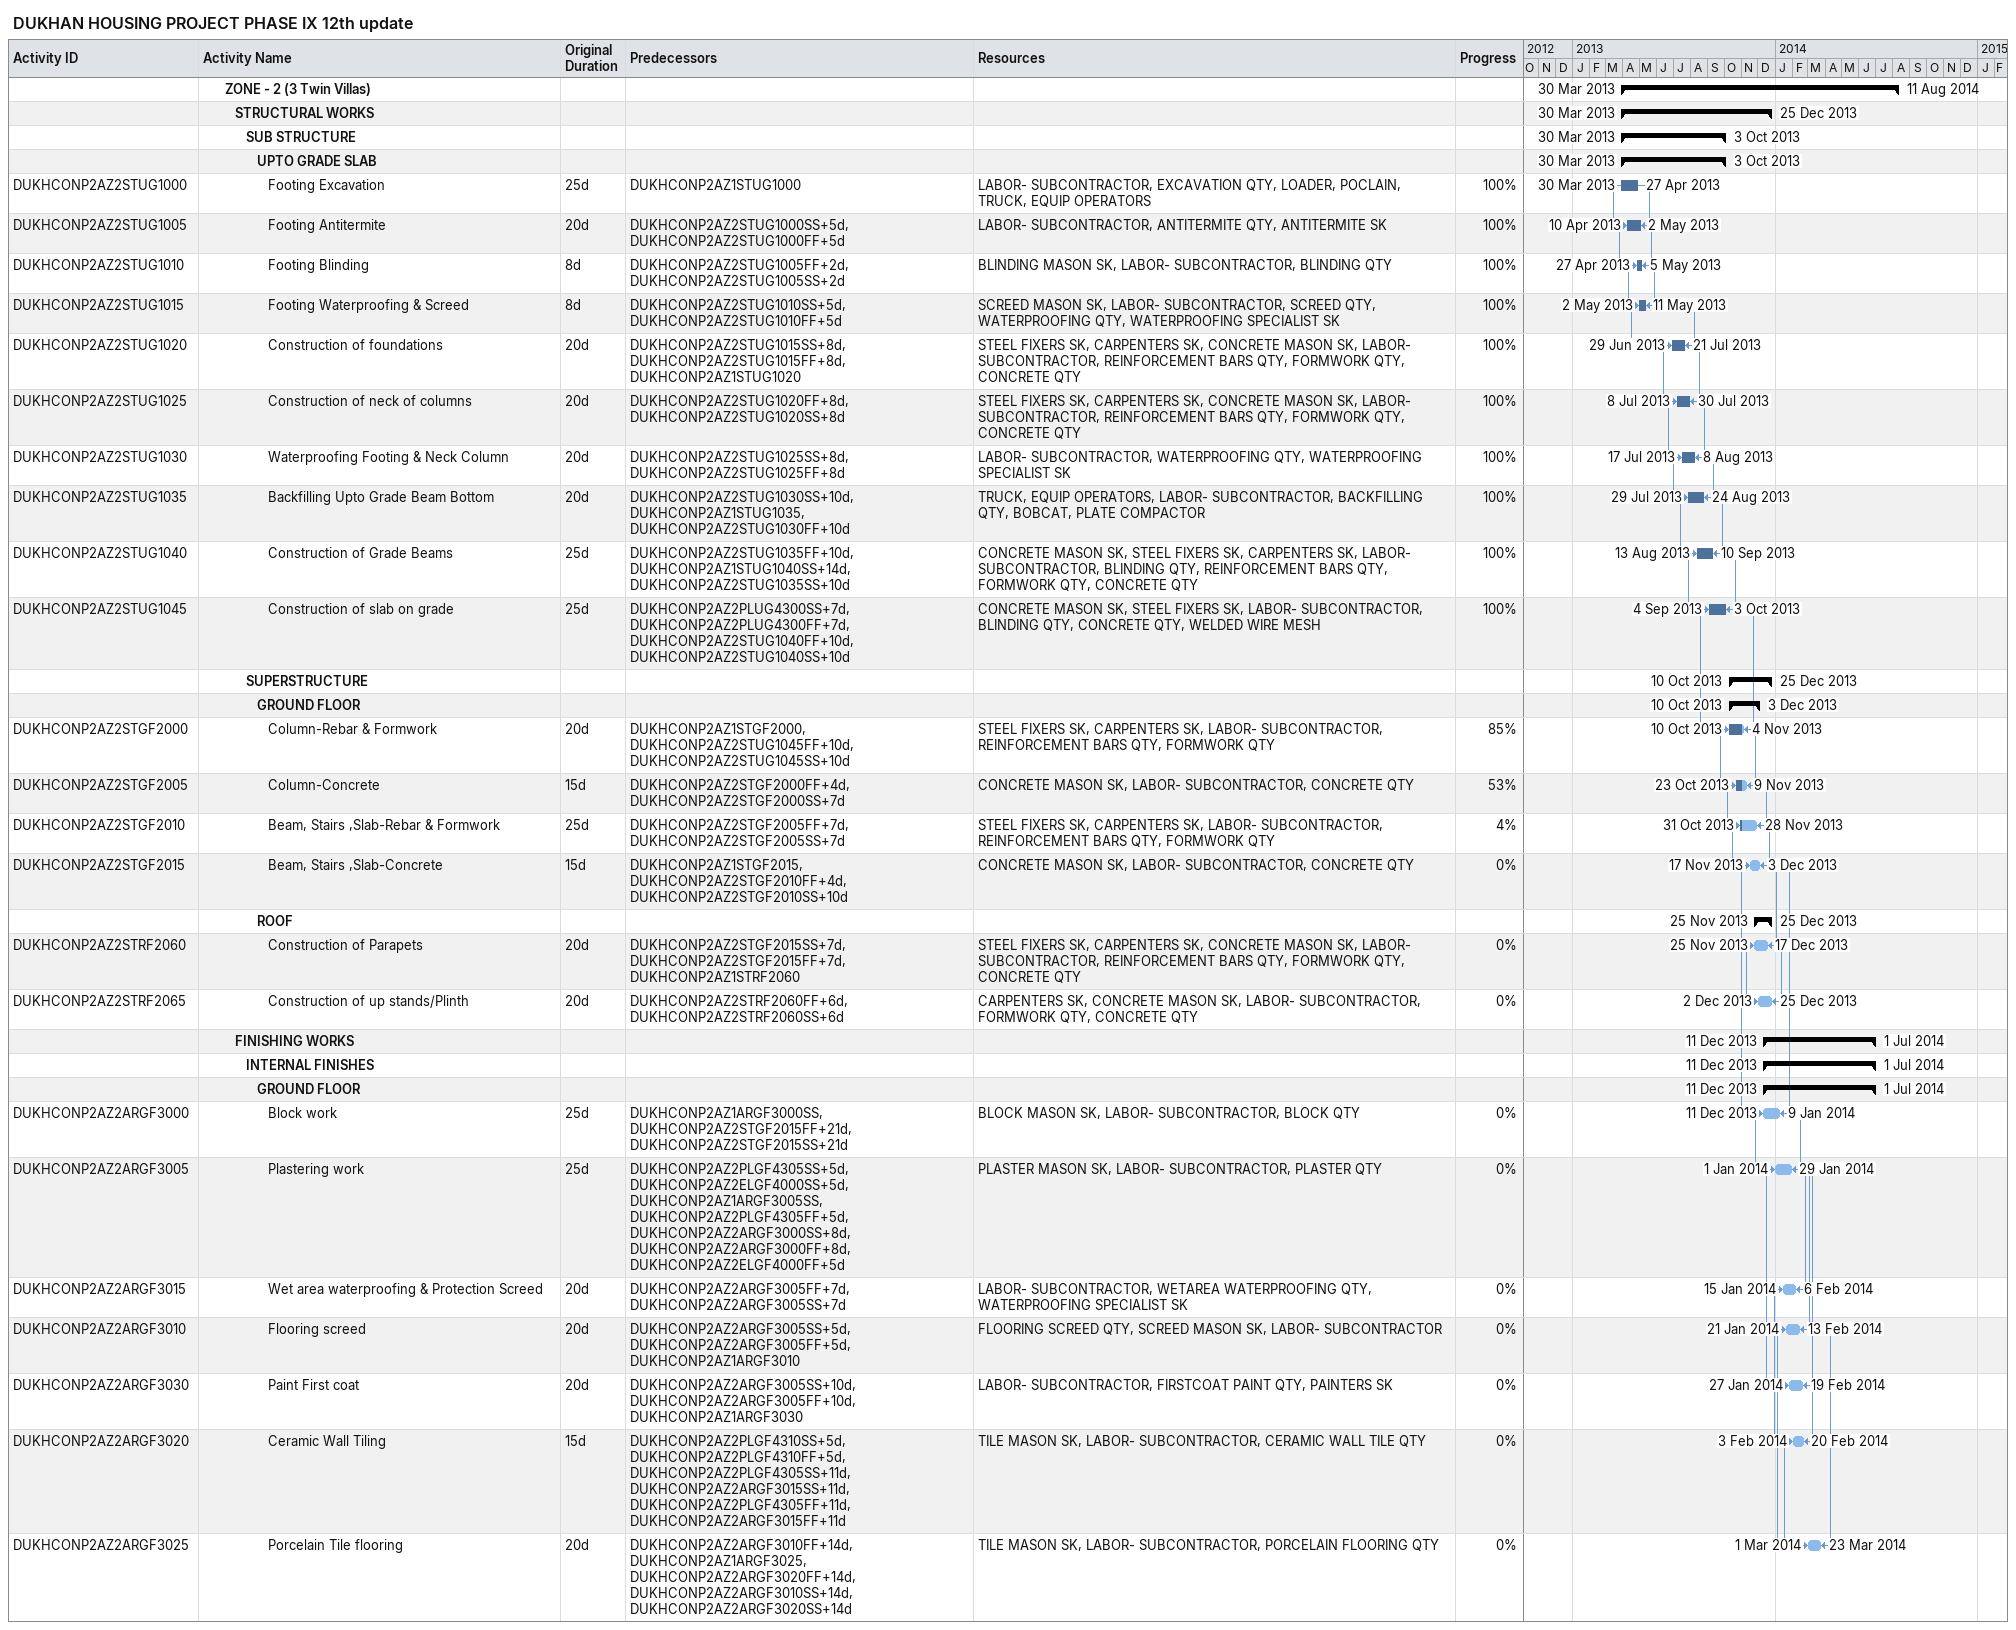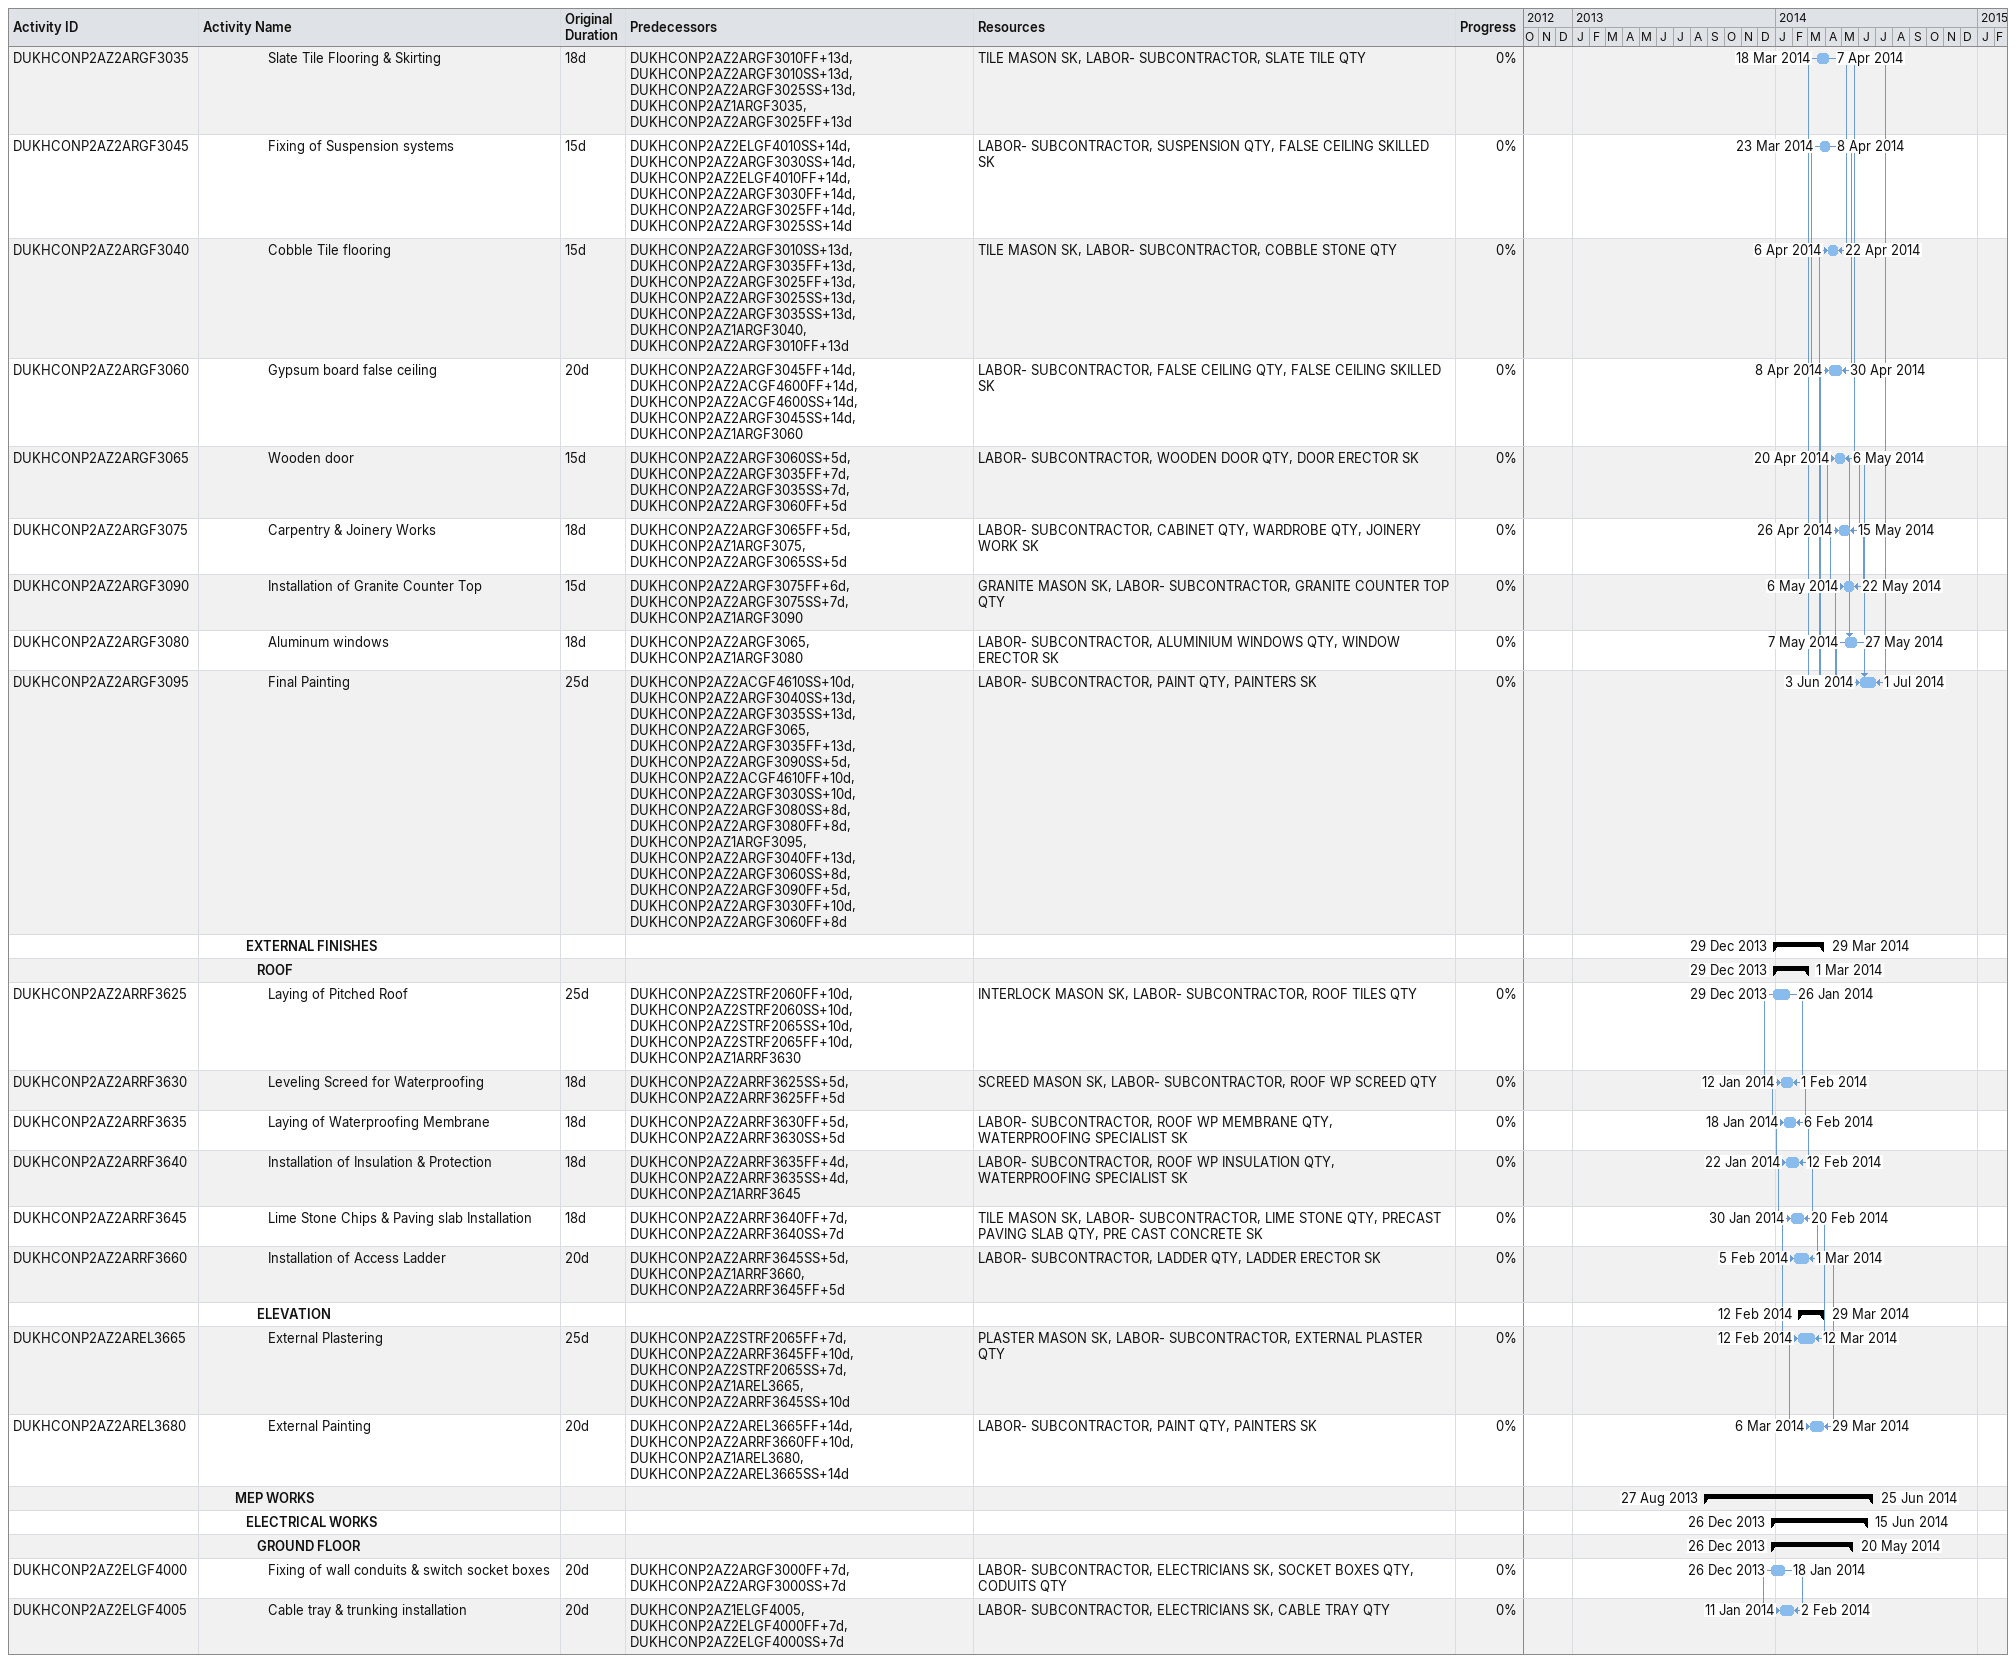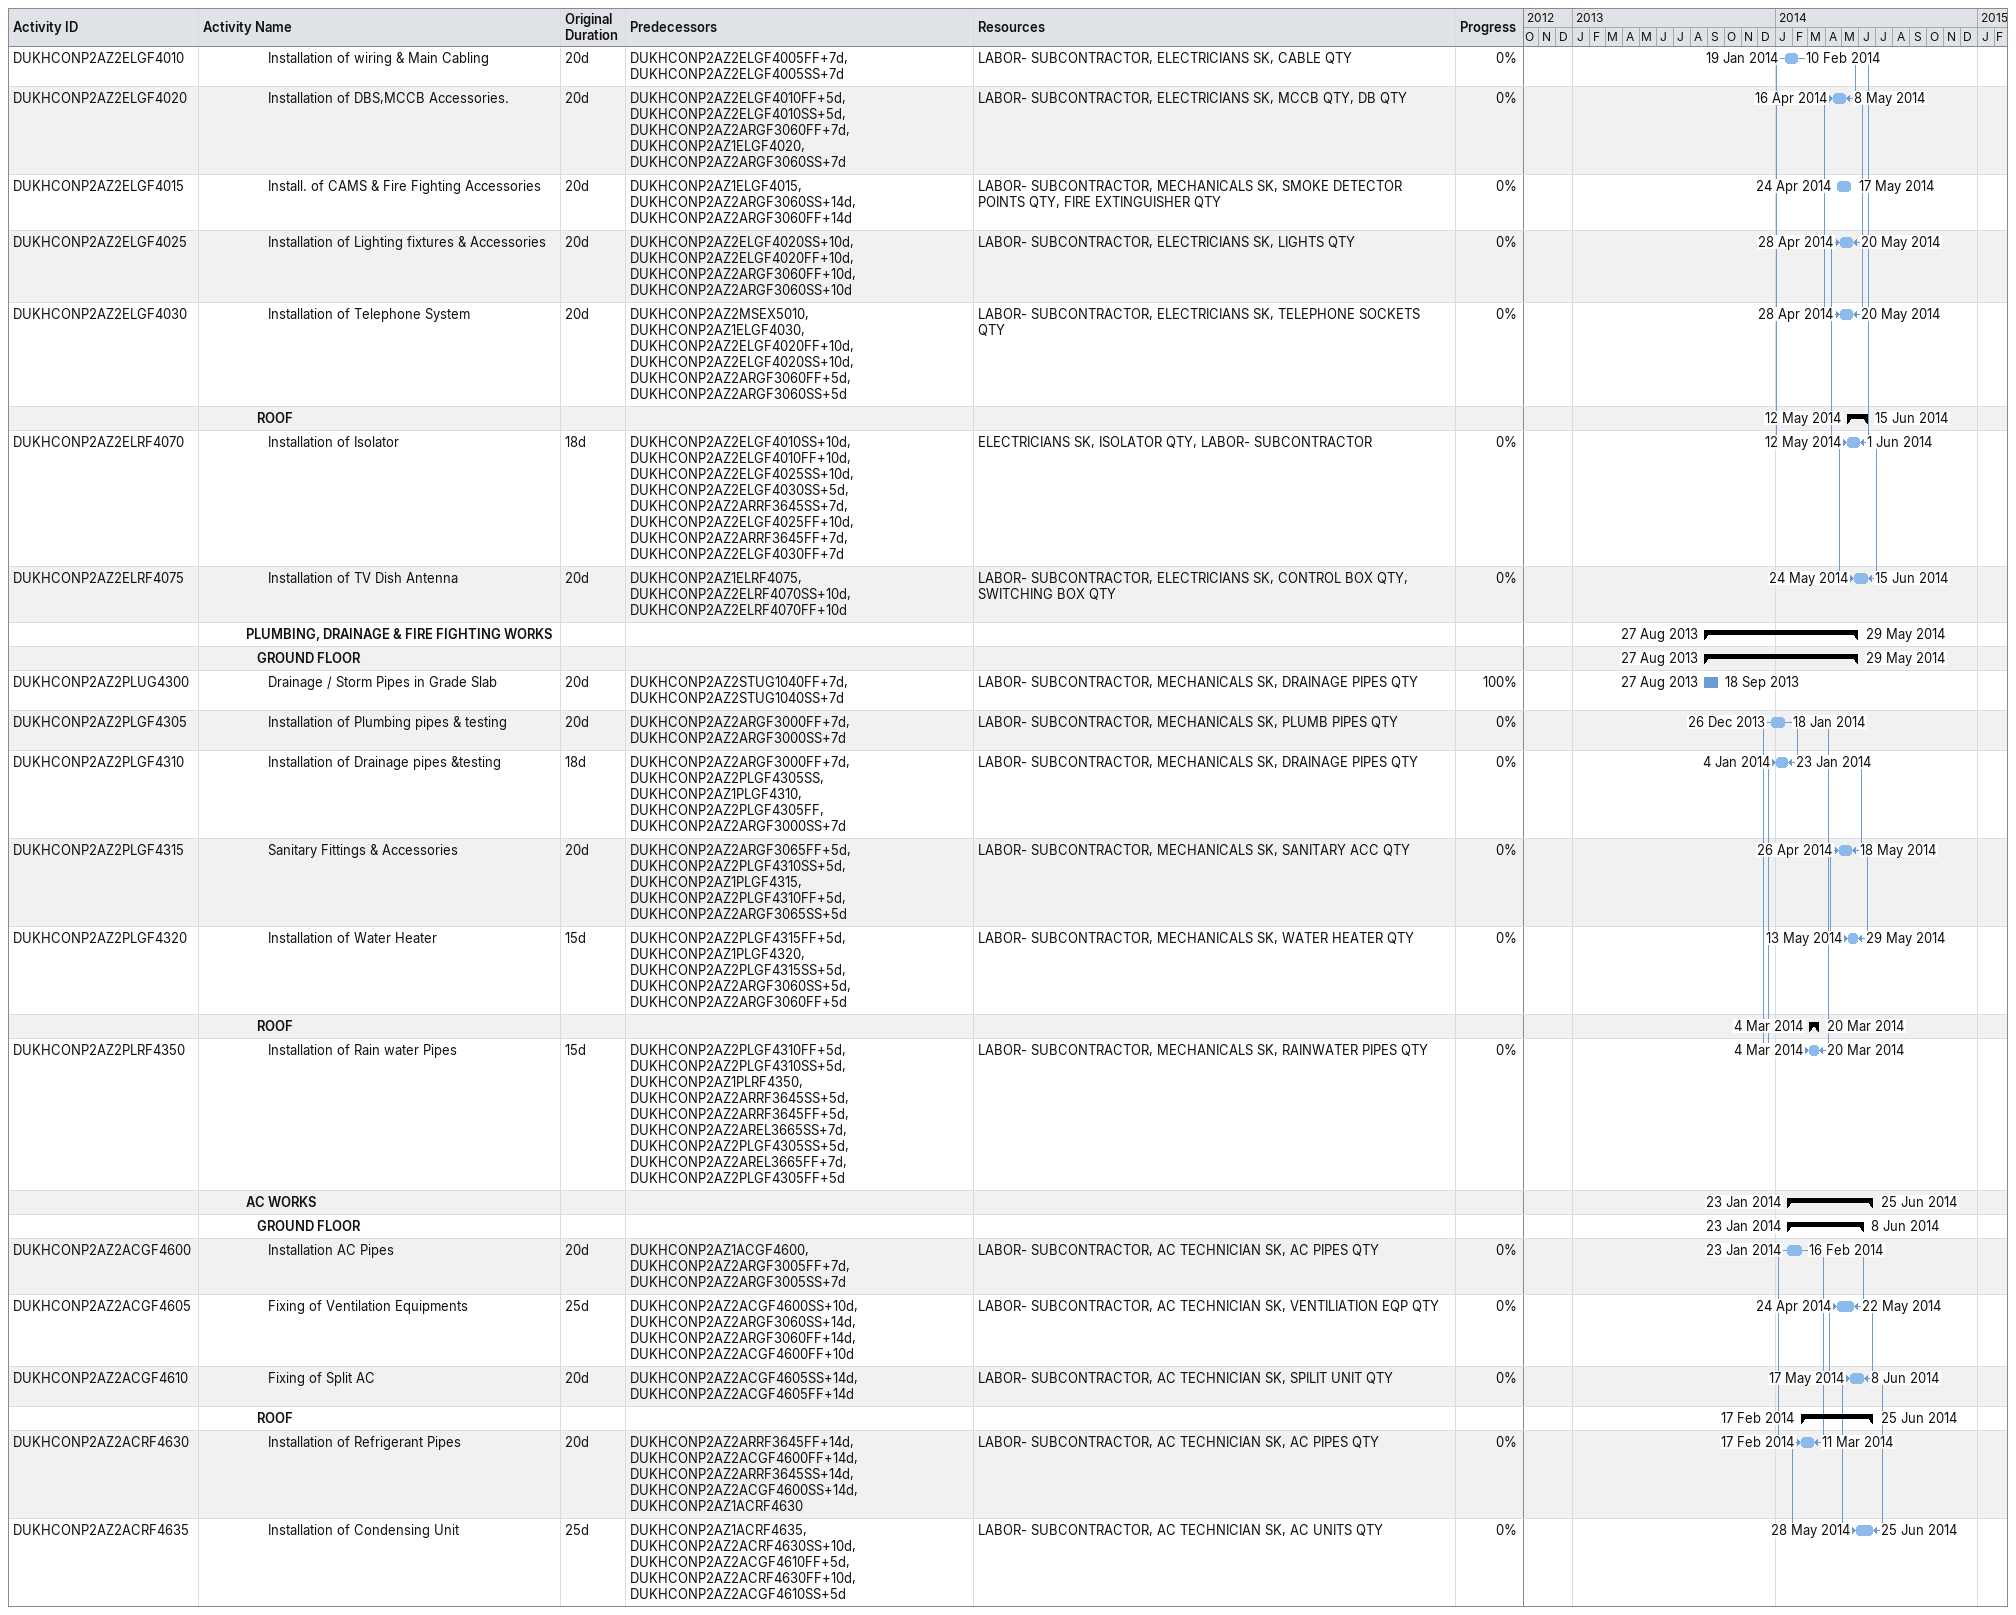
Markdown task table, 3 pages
DUKHAN HOUSING PROJECT PHASE IX 12th update

| ID | Level | Task | Original duration | Start | Finish | Predecessors | Resources | % complete |
|---|---|---|---|---|---|---|---|---|
|  | 3 | **ZONE - 2 (3 Twin Villas)** |  | 2013-03-30 | 2014-08-11 |  |  |  |
|  | 4 | **STRUCTURAL WORKS** |  | 2013-03-30 | 2013-12-25 |  |  |  |
|  | 5 | **SUB STRUCTURE** |  | 2013-03-30 | 2013-10-03 |  |  |  |
|  | 6 | **UPTO GRADE SLAB** |  | 2013-03-30 | 2013-10-03 |  |  |  |
| DUKHCONP2AZ2STUG1000 | 7 | Footing Excavation | 25d | 2013-03-30 | 2013-04-27 | DUKHCONP2AZ1STUG1000 | LABOR- SUBCONTRACTOR, EXCAVATION QTY, LOADER, POCLAIN, TRUCK, EQUIP OPERATORS | 100 |
| DUKHCONP2AZ2STUG1005 | 7 | Footing Antitermite | 20d | 2013-04-10 | 2013-05-02 | DUKHCONP2AZ2STUG1000SS+5d, DUKHCONP2AZ2STUG1000FF+5d | LABOR- SUBCONTRACTOR, ANTITERMITE QTY, ANTITERMITE SK | 100 |
| DUKHCONP2AZ2STUG1010 | 7 | Footing Blinding | 8d | 2013-04-27 | 2013-05-05 | DUKHCONP2AZ2STUG1005FF+2d, DUKHCONP2AZ2STUG1005SS+2d | BLINDING MASON SK, LABOR- SUBCONTRACTOR, BLINDING QTY | 100 |
| DUKHCONP2AZ2STUG1015 | 7 | Footing Waterproofing & Screed | 8d | 2013-05-02 | 2013-05-11 | DUKHCONP2AZ2STUG1010SS+5d, DUKHCONP2AZ2STUG1010FF+5d | SCREED MASON SK, LABOR- SUBCONTRACTOR, SCREED QTY, WATERPROOFING QTY, WATERPROOFING SPECIALIST SK | 100 |
| DUKHCONP2AZ2STUG1020 | 7 | Construction of foundations | 20d | 2013-06-29 | 2013-07-21 | DUKHCONP2AZ2STUG1015SS+8d, DUKHCONP2AZ2STUG1015FF+8d, DUKHCONP2AZ1STUG1020 | STEEL FIXERS SK, CARPENTERS SK, CONCRETE MASON SK, LABOR- SUBCONTRACTOR, REINFORCEMENT BARS QTY, FORMWORK QTY, CONCRETE QTY | 100 |
| DUKHCONP2AZ2STUG1025 | 7 | Construction of neck of columns | 20d | 2013-07-08 | 2013-07-30 | DUKHCONP2AZ2STUG1020FF+8d, DUKHCONP2AZ2STUG1020SS+8d | STEEL FIXERS SK, CARPENTERS SK, CONCRETE MASON SK, LABOR- SUBCONTRACTOR, REINFORCEMENT BARS QTY, FORMWORK QTY, CONCRETE QTY | 100 |
| DUKHCONP2AZ2STUG1030 | 7 | Waterproofing Footing & Neck Column | 20d | 2013-07-17 | 2013-08-08 | DUKHCONP2AZ2STUG1025SS+8d, DUKHCONP2AZ2STUG1025FF+8d | LABOR- SUBCONTRACTOR, WATERPROOFING QTY, WATERPROOFING SPECIALIST SK | 100 |
| DUKHCONP2AZ2STUG1035 | 7 | Backfilling Upto Grade Beam Bottom | 20d | 2013-07-29 | 2013-08-24 | DUKHCONP2AZ2STUG1030SS+10d, DUKHCONP2AZ1STUG1035, DUKHCONP2AZ2STUG1030FF+10d | TRUCK, EQUIP OPERATORS, LABOR- SUBCONTRACTOR, BACKFILLING QTY, BOBCAT, PLATE COMPACTOR | 100 |
| DUKHCONP2AZ2STUG1040 | 7 | Construction of Grade Beams | 25d | 2013-08-13 | 2013-09-10 | DUKHCONP2AZ2STUG1035FF+10d, DUKHCONP2AZ1STUG1040SS+14d, DUKHCONP2AZ2STUG1035SS+10d | CONCRETE MASON SK, STEEL FIXERS SK, CARPENTERS SK, LABOR- SUBCONTRACTOR, BLINDING QTY, REINFORCEMENT BARS QTY, FORMWORK QTY, CONCRETE QTY | 100 |
| DUKHCONP2AZ2STUG1045 | 7 | Construction of slab on grade | 25d | 2013-09-04 | 2013-10-03 | DUKHCONP2AZ2PLUG4300SS+7d, DUKHCONP2AZ2PLUG4300FF+7d, DUKHCONP2AZ2STUG1040FF+10d, DUKHCONP2AZ2STUG1040SS+10d | CONCRETE MASON SK, STEEL FIXERS SK, LABOR- SUBCONTRACTOR, BLINDING QTY, CONCRETE QTY, WELDED WIRE MESH | 100 |
|  | 5 | **SUPERSTRUCTURE** |  | 2013-10-10 | 2013-12-25 |  |  |  |
|  | 6 | **GROUND FLOOR** |  | 2013-10-10 | 2013-12-03 |  |  |  |
| DUKHCONP2AZ2STGF2000 | 7 | Column-Rebar & Formwork | 20d | 2013-10-10 | 2013-11-04 | DUKHCONP2AZ1STGF2000, DUKHCONP2AZ2STUG1045FF+10d, DUKHCONP2AZ2STUG1045SS+10d | STEEL FIXERS SK, CARPENTERS SK, LABOR- SUBCONTRACTOR, REINFORCEMENT BARS QTY, FORMWORK QTY | 85 |
| DUKHCONP2AZ2STGF2005 | 7 | Column-Concrete | 15d | 2013-10-23 | 2013-11-09 | DUKHCONP2AZ2STGF2000FF+4d, DUKHCONP2AZ2STGF2000SS+7d | CONCRETE MASON SK, LABOR- SUBCONTRACTOR, CONCRETE QTY | 53 |
| DUKHCONP2AZ2STGF2010 | 7 | Beam, Stairs ,Slab-Rebar & Formwork | 25d | 2013-10-31 | 2013-11-28 | DUKHCONP2AZ2STGF2005FF+7d, DUKHCONP2AZ2STGF2005SS+7d | STEEL FIXERS SK, CARPENTERS SK, LABOR- SUBCONTRACTOR, REINFORCEMENT BARS QTY, FORMWORK QTY | 4 |
| DUKHCONP2AZ2STGF2015 | 7 | Beam, Stairs ,Slab-Concrete | 15d | 2013-11-17 | 2013-12-03 | DUKHCONP2AZ1STGF2015, DUKHCONP2AZ2STGF2010FF+4d, DUKHCONP2AZ2STGF2010SS+10d | CONCRETE MASON SK, LABOR- SUBCONTRACTOR, CONCRETE QTY | 0 |
|  | 6 | **ROOF** |  | 2013-11-25 | 2013-12-25 |  |  |  |
| DUKHCONP2AZ2STRF2060 | 7 | Construction of Parapets | 20d | 2013-11-25 | 2013-12-17 | DUKHCONP2AZ2STGF2015SS+7d, DUKHCONP2AZ2STGF2015FF+7d, DUKHCONP2AZ1STRF2060 | STEEL FIXERS SK, CARPENTERS SK, CONCRETE MASON SK, LABOR- SUBCONTRACTOR, REINFORCEMENT BARS QTY, FORMWORK QTY, CONCRETE QTY | 0 |
| DUKHCONP2AZ2STRF2065 | 7 | Construction of up stands/Plinth | 20d | 2013-12-02 | 2013-12-25 | DUKHCONP2AZ2STRF2060FF+6d, DUKHCONP2AZ2STRF2060SS+6d | CARPENTERS SK, CONCRETE MASON SK, LABOR- SUBCONTRACTOR, FORMWORK QTY, CONCRETE QTY | 0 |
|  | 4 | **FINISHING WORKS** |  | 2013-12-11 | 2014-07-01 |  |  |  |
|  | 5 | **INTERNAL FINISHES** |  | 2013-12-11 | 2014-07-01 |  |  |  |
|  | 6 | **GROUND FLOOR** |  | 2013-12-11 | 2014-07-01 |  |  |  |
| DUKHCONP2AZ2ARGF3000 | 7 | Block work | 25d | 2013-12-11 | 2014-01-09 | DUKHCONP2AZ1ARGF3000SS, DUKHCONP2AZ2STGF2015FF+21d, DUKHCONP2AZ2STGF2015SS+21d | BLOCK MASON SK, LABOR- SUBCONTRACTOR, BLOCK QTY | 0 |
| DUKHCONP2AZ2ARGF3005 | 7 | Plastering work | 25d | 2014-01-01 | 2014-01-29 | DUKHCONP2AZ2PLGF4305SS+5d, DUKHCONP2AZ2ELGF4000SS+5d, DUKHCONP2AZ1ARGF3005SS, DUKHCONP2AZ2PLGF4305FF+5d, DUKHCONP2AZ2ARGF3000SS+8d, DUKHCONP2AZ2ARGF3000FF+8d, DUKHCONP2AZ2ELGF4000FF+5d | PLASTER MASON SK, LABOR- SUBCONTRACTOR, PLASTER QTY | 0 |
| DUKHCONP2AZ2ARGF3015 | 7 | Wet area waterproofing & Protection Screed | 20d | 2014-01-15 | 2014-02-06 | DUKHCONP2AZ2ARGF3005FF+7d, DUKHCONP2AZ2ARGF3005SS+7d | LABOR- SUBCONTRACTOR, WETAREA WATERPROOFING QTY, WATERPROOFING SPECIALIST SK | 0 |
| DUKHCONP2AZ2ARGF3010 | 7 | Flooring screed | 20d | 2014-01-21 | 2014-02-13 | DUKHCONP2AZ2ARGF3005SS+5d, DUKHCONP2AZ2ARGF3005FF+5d, DUKHCONP2AZ1ARGF3010 | FLOORING SCREED QTY, SCREED MASON SK, LABOR- SUBCONTRACTOR | 0 |
| DUKHCONP2AZ2ARGF3030 | 7 | Paint First coat | 20d | 2014-01-27 | 2014-02-19 | DUKHCONP2AZ2ARGF3005SS+10d, DUKHCONP2AZ2ARGF3005FF+10d, DUKHCONP2AZ1ARGF3030 | LABOR- SUBCONTRACTOR, FIRSTCOAT PAINT QTY, PAINTERS SK | 0 |
| DUKHCONP2AZ2ARGF3020 | 7 | Ceramic Wall Tiling | 15d | 2014-02-03 | 2014-02-20 | DUKHCONP2AZ2PLGF4310SS+5d, DUKHCONP2AZ2PLGF4310FF+5d, DUKHCONP2AZ2PLGF4305SS+11d, DUKHCONP2AZ2ARGF3015SS+11d, DUKHCONP2AZ2PLGF4305FF+11d, DUKHCONP2AZ2ARGF3015FF+11d | TILE MASON SK, LABOR- SUBCONTRACTOR, CERAMIC WALL TILE QTY | 0 |
| DUKHCONP2AZ2ARGF3025 | 7 | Porcelain Tile flooring | 20d | 2014-03-01 | 2014-03-23 | DUKHCONP2AZ2ARGF3010FF+14d, DUKHCONP2AZ1ARGF3025, DUKHCONP2AZ2ARGF3020FF+14d, DUKHCONP2AZ2ARGF3010SS+14d, DUKHCONP2AZ2ARGF3020SS+14d | TILE MASON SK, LABOR- SUBCONTRACTOR, PORCELAIN FLOORING QTY | 0 |
| DUKHCONP2AZ2ARGF3035 | 7 | Slate Tile Flooring & Skirting | 18d | 2014-03-18 | 2014-04-07 | DUKHCONP2AZ2ARGF3010FF+13d, DUKHCONP2AZ2ARGF3010SS+13d, DUKHCONP2AZ2ARGF3025SS+13d, DUKHCONP2AZ1ARGF3035, DUKHCONP2AZ2ARGF3025FF+13d | TILE MASON SK, LABOR- SUBCONTRACTOR, SLATE TILE QTY | 0 |
| DUKHCONP2AZ2ARGF3045 | 7 | Fixing of Suspension systems | 15d | 2014-03-23 | 2014-04-08 | DUKHCONP2AZ2ELGF4010SS+14d, DUKHCONP2AZ2ARGF3030SS+14d, DUKHCONP2AZ2ELGF4010FF+14d, DUKHCONP2AZ2ARGF3030FF+14d, DUKHCONP2AZ2ARGF3025FF+14d, DUKHCONP2AZ2ARGF3025SS+14d | LABOR- SUBCONTRACTOR, SUSPENSION QTY, FALSE CEILING SKILLED SK | 0 |
| DUKHCONP2AZ2ARGF3040 | 7 | Cobble Tile flooring | 15d | 2014-04-06 | 2014-04-22 | DUKHCONP2AZ2ARGF3010SS+13d, DUKHCONP2AZ2ARGF3035FF+13d, DUKHCONP2AZ2ARGF3025FF+13d, DUKHCONP2AZ2ARGF3025SS+13d, DUKHCONP2AZ2ARGF3035SS+13d, DUKHCONP2AZ1ARGF3040, DUKHCONP2AZ2ARGF3010FF+13d | TILE MASON SK, LABOR- SUBCONTRACTOR, COBBLE STONE QTY | 0 |
| DUKHCONP2AZ2ARGF3060 | 7 | Gypsum board false ceiling | 20d | 2014-04-08 | 2014-04-30 | DUKHCONP2AZ2ARGF3045FF+14d, DUKHCONP2AZ2ACGF4600FF+14d, DUKHCONP2AZ2ACGF4600SS+14d, DUKHCONP2AZ2ARGF3045SS+14d, DUKHCONP2AZ1ARGF3060 | LABOR- SUBCONTRACTOR, FALSE CEILING QTY, FALSE CEILING SKILLED SK | 0 |
| DUKHCONP2AZ2ARGF3065 | 7 | Wooden door | 15d | 2014-04-20 | 2014-05-06 | DUKHCONP2AZ2ARGF3060SS+5d, DUKHCONP2AZ2ARGF3035FF+7d, DUKHCONP2AZ2ARGF3035SS+7d, DUKHCONP2AZ2ARGF3060FF+5d | LABOR- SUBCONTRACTOR, WOODEN DOOR QTY, DOOR ERECTOR SK | 0 |
| DUKHCONP2AZ2ARGF3075 | 7 | Carpentry & Joinery Works | 18d | 2014-04-26 | 2014-05-15 | DUKHCONP2AZ2ARGF3065FF+5d, DUKHCONP2AZ1ARGF3075, DUKHCONP2AZ2ARGF3065SS+5d | LABOR- SUBCONTRACTOR, CABINET QTY, WARDROBE QTY, JOINERY WORK SK | 0 |
| DUKHCONP2AZ2ARGF3090 | 7 | Installation of Granite Counter Top | 15d | 2014-05-06 | 2014-05-22 | DUKHCONP2AZ2ARGF3075FF+6d, DUKHCONP2AZ2ARGF3075SS+7d, DUKHCONP2AZ1ARGF3090 | GRANITE MASON SK, LABOR- SUBCONTRACTOR, GRANITE COUNTER TOP QTY | 0 |
| DUKHCONP2AZ2ARGF3080 | 7 | Aluminum windows | 18d | 2014-05-07 | 2014-05-27 | DUKHCONP2AZ2ARGF3065, DUKHCONP2AZ1ARGF3080 | LABOR- SUBCONTRACTOR, ALUMINIUM WINDOWS QTY, WINDOW ERECTOR SK | 0 |
| DUKHCONP2AZ2ARGF3095 | 7 | Final Painting | 25d | 2014-06-03 | 2014-07-01 | DUKHCONP2AZ2ACGF4610SS+10d, DUKHCONP2AZ2ARGF3040SS+13d, DUKHCONP2AZ2ARGF3035SS+13d, DUKHCONP2AZ2ARGF3065, DUKHCONP2AZ2ARGF3035FF+13d, DUKHCONP2AZ2ARGF3090SS+5d, DUKHCONP2AZ2ACGF4610FF+10d, DUKHCONP2AZ2ARGF3030SS+10d, DUKHCONP2AZ2ARGF3080SS+8d, DUKHCONP2AZ2ARGF3080FF+8d, DUKHCONP2AZ1ARGF3095, DUKHCONP2AZ2ARGF3040FF+13d, DUKHCONP2AZ2ARGF3060SS+8d, DUKHCONP2AZ2ARGF3090FF+5d, DUKHCONP2AZ2ARGF3030FF+10d, DUKHCONP2AZ2ARGF3060FF+8d | LABOR- SUBCONTRACTOR, PAINT QTY, PAINTERS SK | 0 |
|  | 5 | **EXTERNAL FINISHES** |  | 2013-12-29 | 2014-03-29 |  |  |  |
|  | 6 | **ROOF** |  | 2013-12-29 | 2014-03-01 |  |  |  |
| DUKHCONP2AZ2ARRF3625 | 7 | Laying of Pitched Roof | 25d | 2013-12-29 | 2014-01-26 | DUKHCONP2AZ2STRF2060FF+10d, DUKHCONP2AZ2STRF2060SS+10d, DUKHCONP2AZ2STRF2065SS+10d, DUKHCONP2AZ2STRF2065FF+10d, DUKHCONP2AZ1ARRF3630 | INTERLOCK MASON SK, LABOR- SUBCONTRACTOR, ROOF TILES QTY | 0 |
| DUKHCONP2AZ2ARRF3630 | 7 | Leveling Screed for Waterproofing | 18d | 2014-01-12 | 2014-02-01 | DUKHCONP2AZ2ARRF3625SS+5d, DUKHCONP2AZ2ARRF3625FF+5d | SCREED MASON SK, LABOR- SUBCONTRACTOR, ROOF WP SCREED QTY | 0 |
| DUKHCONP2AZ2ARRF3635 | 7 | Laying of Waterproofing Membrane | 18d | 2014-01-18 | 2014-02-06 | DUKHCONP2AZ2ARRF3630FF+5d, DUKHCONP2AZ2ARRF3630SS+5d | LABOR- SUBCONTRACTOR, ROOF WP MEMBRANE QTY, WATERPROOFING SPECIALIST SK | 0 |
| DUKHCONP2AZ2ARRF3640 | 7 | Installation of Insulation & Protection | 18d | 2014-01-22 | 2014-02-12 | DUKHCONP2AZ2ARRF3635FF+4d, DUKHCONP2AZ2ARRF3635SS+4d, DUKHCONP2AZ1ARRF3645 | LABOR- SUBCONTRACTOR, ROOF WP INSULATION QTY, WATERPROOFING SPECIALIST SK | 0 |
| DUKHCONP2AZ2ARRF3645 | 7 | Lime Stone Chips & Paving slab Installation | 18d | 2014-01-30 | 2014-02-20 | DUKHCONP2AZ2ARRF3640FF+7d, DUKHCONP2AZ2ARRF3640SS+7d | TILE MASON SK, LABOR- SUBCONTRACTOR, LIME STONE QTY, PRECAST PAVING SLAB QTY, PRE CAST CONCRETE SK | 0 |
| DUKHCONP2AZ2ARRF3660 | 7 | Installation of Access Ladder | 20d | 2014-02-05 | 2014-03-01 | DUKHCONP2AZ2ARRF3645SS+5d, DUKHCONP2AZ1ARRF3660, DUKHCONP2AZ2ARRF3645FF+5d | LABOR- SUBCONTRACTOR, LADDER QTY, LADDER ERECTOR SK | 0 |
|  | 6 | **ELEVATION** |  | 2014-02-12 | 2014-03-29 |  |  |  |
| DUKHCONP2AZ2AREL3665 | 7 | External Plastering | 25d | 2014-02-12 | 2014-03-12 | DUKHCONP2AZ2STRF2065FF+7d, DUKHCONP2AZ2ARRF3645FF+10d, DUKHCONP2AZ2STRF2065SS+7d, DUKHCONP2AZ1AREL3665, DUKHCONP2AZ2ARRF3645SS+10d | PLASTER MASON SK, LABOR- SUBCONTRACTOR, EXTERNAL PLASTER QTY | 0 |
| DUKHCONP2AZ2AREL3680 | 7 | External Painting | 20d | 2014-03-06 | 2014-03-29 | DUKHCONP2AZ2AREL3665FF+14d, DUKHCONP2AZ2ARRF3660FF+10d, DUKHCONP2AZ1AREL3680, DUKHCONP2AZ2AREL3665SS+14d | LABOR- SUBCONTRACTOR, PAINT QTY, PAINTERS SK | 0 |
|  | 4 | **MEP WORKS** |  | 2013-08-27 | 2014-06-25 |  |  |  |
|  | 5 | **ELECTRICAL WORKS** |  | 2013-12-26 | 2014-06-15 |  |  |  |
|  | 6 | **GROUND FLOOR** |  | 2013-12-26 | 2014-05-20 |  |  |  |
| DUKHCONP2AZ2ELGF4000 | 7 | Fixing of wall conduits & switch socket boxes | 20d | 2013-12-26 | 2014-01-18 | DUKHCONP2AZ2ARGF3000FF+7d, DUKHCONP2AZ2ARGF3000SS+7d | LABOR- SUBCONTRACTOR, ELECTRICIANS SK, SOCKET BOXES QTY, CODUITS QTY | 0 |
| DUKHCONP2AZ2ELGF4005 | 7 | Cable tray & trunking installation | 20d | 2014-01-11 | 2014-02-02 | DUKHCONP2AZ1ELGF4005, DUKHCONP2AZ2ELGF4000FF+7d, DUKHCONP2AZ2ELGF4000SS+7d | LABOR- SUBCONTRACTOR, ELECTRICIANS SK, CABLE TRAY QTY | 0 |
| DUKHCONP2AZ2ELGF4010 | 7 | Installation of wiring & Main Cabling | 20d | 2014-01-19 | 2014-02-10 | DUKHCONP2AZ2ELGF4005FF+7d, DUKHCONP2AZ2ELGF4005SS+7d | LABOR- SUBCONTRACTOR, ELECTRICIANS SK, CABLE QTY | 0 |
| DUKHCONP2AZ2ELGF4020 | 7 | Installation of DBS,MCCB Accessories. | 20d | 2014-04-16 | 2014-05-08 | DUKHCONP2AZ2ELGF4010FF+5d, DUKHCONP2AZ2ELGF4010SS+5d, DUKHCONP2AZ2ARGF3060FF+7d, DUKHCONP2AZ1ELGF4020, DUKHCONP2AZ2ARGF3060SS+7d | LABOR- SUBCONTRACTOR, ELECTRICIANS SK, MCCB QTY, DB QTY | 0 |
| DUKHCONP2AZ2ELGF4015 | 7 | Install. of CAMS & Fire Fighting Accessories | 20d | 2014-04-24 | 2014-05-17 | DUKHCONP2AZ1ELGF4015, DUKHCONP2AZ2ARGF3060SS+14d, DUKHCONP2AZ2ARGF3060FF+14d | LABOR- SUBCONTRACTOR, MECHANICALS SK, SMOKE DETECTOR POINTS QTY, FIRE EXTINGUISHER QTY | 0 |
| DUKHCONP2AZ2ELGF4025 | 7 | Installation of Lighting fixtures & Accessories | 20d | 2014-04-28 | 2014-05-20 | DUKHCONP2AZ2ELGF4020SS+10d, DUKHCONP2AZ2ELGF4020FF+10d, DUKHCONP2AZ2ARGF3060FF+10d, DUKHCONP2AZ2ARGF3060SS+10d | LABOR- SUBCONTRACTOR, ELECTRICIANS SK, LIGHTS QTY | 0 |
| DUKHCONP2AZ2ELGF4030 | 7 | Installation of Telephone System | 20d | 2014-04-28 | 2014-05-20 | DUKHCONP2AZ2MSEX5010, DUKHCONP2AZ1ELGF4030, DUKHCONP2AZ2ELGF4020FF+10d, DUKHCONP2AZ2ELGF4020SS+10d, DUKHCONP2AZ2ARGF3060FF+5d, DUKHCONP2AZ2ARGF3060SS+5d | LABOR- SUBCONTRACTOR, ELECTRICIANS SK, TELEPHONE SOCKETS QTY | 0 |
|  | 6 | **ROOF** |  | 2014-05-12 | 2014-06-15 |  |  |  |
| DUKHCONP2AZ2ELRF4070 | 7 | Installation of Isolator | 18d | 2014-05-12 | 2014-06-01 | DUKHCONP2AZ2ELGF4010SS+10d, DUKHCONP2AZ2ELGF4010FF+10d, DUKHCONP2AZ2ELGF4025SS+10d, DUKHCONP2AZ2ELGF4030SS+5d, DUKHCONP2AZ2ARRF3645SS+7d, DUKHCONP2AZ2ELGF4025FF+10d, DUKHCONP2AZ2ARRF3645FF+7d, DUKHCONP2AZ2ELGF4030FF+7d | ELECTRICIANS SK, ISOLATOR QTY, LABOR- SUBCONTRACTOR | 0 |
| DUKHCONP2AZ2ELRF4075 | 7 | Installation of TV Dish Antenna | 20d | 2014-05-24 | 2014-06-15 | DUKHCONP2AZ1ELRF4075, DUKHCONP2AZ2ELRF4070SS+10d, DUKHCONP2AZ2ELRF4070FF+10d | LABOR- SUBCONTRACTOR, ELECTRICIANS SK, CONTROL BOX QTY, SWITCHING BOX QTY | 0 |
|  | 5 | **PLUMBING, DRAINAGE & FIRE FIGHTING WORKS** |  | 2013-08-27 | 2014-05-29 |  |  |  |
|  | 6 | **GROUND FLOOR** |  | 2013-08-27 | 2014-05-29 |  |  |  |
| DUKHCONP2AZ2PLUG4300 | 7 | Drainage / Storm Pipes in Grade Slab | 20d | 2013-08-27 | 2013-09-18 | DUKHCONP2AZ2STUG1040FF+7d, DUKHCONP2AZ2STUG1040SS+7d | LABOR- SUBCONTRACTOR, MECHANICALS SK, DRAINAGE PIPES QTY | 100 |
| DUKHCONP2AZ2PLGF4305 | 7 | Installation of Plumbing pipes & testing | 20d | 2013-12-26 | 2014-01-18 | DUKHCONP2AZ2ARGF3000FF+7d, DUKHCONP2AZ2ARGF3000SS+7d | LABOR- SUBCONTRACTOR, MECHANICALS SK, PLUMB PIPES QTY | 0 |
| DUKHCONP2AZ2PLGF4310 | 7 | Installation of Drainage pipes &testing | 18d | 2014-01-04 | 2014-01-23 | DUKHCONP2AZ2ARGF3000FF+7d, DUKHCONP2AZ2PLGF4305SS, DUKHCONP2AZ1PLGF4310, DUKHCONP2AZ2PLGF4305FF, DUKHCONP2AZ2ARGF3000SS+7d | LABOR- SUBCONTRACTOR, MECHANICALS SK, DRAINAGE PIPES QTY | 0 |
| DUKHCONP2AZ2PLGF4315 | 7 | Sanitary Fittings & Accessories | 20d | 2014-04-26 | 2014-05-18 | DUKHCONP2AZ2ARGF3065FF+5d, DUKHCONP2AZ2PLGF4310SS+5d, DUKHCONP2AZ1PLGF4315, DUKHCONP2AZ2PLGF4310FF+5d, DUKHCONP2AZ2ARGF3065SS+5d | LABOR- SUBCONTRACTOR, MECHANICALS SK, SANITARY ACC QTY | 0 |
| DUKHCONP2AZ2PLGF4320 | 7 | Installation of Water Heater | 15d | 2014-05-13 | 2014-05-29 | DUKHCONP2AZ2PLGF4315FF+5d, DUKHCONP2AZ1PLGF4320, DUKHCONP2AZ2PLGF4315SS+5d, DUKHCONP2AZ2ARGF3060SS+5d, DUKHCONP2AZ2ARGF3060FF+5d | LABOR- SUBCONTRACTOR, MECHANICALS SK, WATER HEATER QTY | 0 |
|  | 6 | **ROOF** |  | 2014-03-04 | 2014-03-20 |  |  |  |
| DUKHCONP2AZ2PLRF4350 | 7 | Installation of Rain water Pipes | 15d | 2014-03-04 | 2014-03-20 | DUKHCONP2AZ2PLGF4310FF+5d, DUKHCONP2AZ2PLGF4310SS+5d, DUKHCONP2AZ1PLRF4350, DUKHCONP2AZ2ARRF3645SS+5d, DUKHCONP2AZ2ARRF3645FF+5d, DUKHCONP2AZ2AREL3665SS+7d, DUKHCONP2AZ2PLGF4305SS+5d, DUKHCONP2AZ2AREL3665FF+7d, DUKHCONP2AZ2PLGF4305FF+5d | LABOR- SUBCONTRACTOR, MECHANICALS SK, RAINWATER PIPES QTY | 0 |
|  | 5 | **AC WORKS** |  | 2014-01-23 | 2014-06-25 |  |  |  |
|  | 6 | **GROUND FLOOR** |  | 2014-01-23 | 2014-06-08 |  |  |  |
| DUKHCONP2AZ2ACGF4600 | 7 | Installation AC Pipes | 20d | 2014-01-23 | 2014-02-16 | DUKHCONP2AZ1ACGF4600, DUKHCONP2AZ2ARGF3005FF+7d, DUKHCONP2AZ2ARGF3005SS+7d | LABOR- SUBCONTRACTOR, AC TECHNICIAN SK, AC PIPES QTY | 0 |
| DUKHCONP2AZ2ACGF4605 | 7 | Fixing of Ventilation Equipments | 25d | 2014-04-24 | 2014-05-22 | DUKHCONP2AZ2ACGF4600SS+10d, DUKHCONP2AZ2ARGF3060SS+14d, DUKHCONP2AZ2ARGF3060FF+14d, DUKHCONP2AZ2ACGF4600FF+10d | LABOR- SUBCONTRACTOR, AC TECHNICIAN SK, VENTILIATION EQP QTY | 0 |
| DUKHCONP2AZ2ACGF4610 | 7 | Fixing of Split AC | 20d | 2014-05-17 | 2014-06-08 | DUKHCONP2AZ2ACGF4605SS+14d, DUKHCONP2AZ2ACGF4605FF+14d | LABOR- SUBCONTRACTOR, AC TECHNICIAN SK, SPILIT UNIT QTY | 0 |
|  | 6 | **ROOF** |  | 2014-02-17 | 2014-06-25 |  |  |  |
| DUKHCONP2AZ2ACRF4630 | 7 | Installation of Refrigerant Pipes | 20d | 2014-02-17 | 2014-03-11 | DUKHCONP2AZ2ARRF3645FF+14d, DUKHCONP2AZ2ACGF4600FF+14d, DUKHCONP2AZ2ARRF3645SS+14d, DUKHCONP2AZ2ACGF4600SS+14d, DUKHCONP2AZ1ACRF4630 | LABOR- SUBCONTRACTOR, AC TECHNICIAN SK, AC PIPES QTY | 0 |
| DUKHCONP2AZ2ACRF4635 | 7 | Installation of Condensing Unit | 25d | 2014-05-28 | 2014-06-25 | DUKHCONP2AZ1ACRF4635, DUKHCONP2AZ2ACRF4630SS+10d, DUKHCONP2AZ2ACGF4610FF+5d, DUKHCONP2AZ2ACRF4630FF+10d, DUKHCONP2AZ2ACGF4610SS+5d | LABOR- SUBCONTRACTOR, AC TECHNICIAN SK, AC UNITS QTY | 0 |
